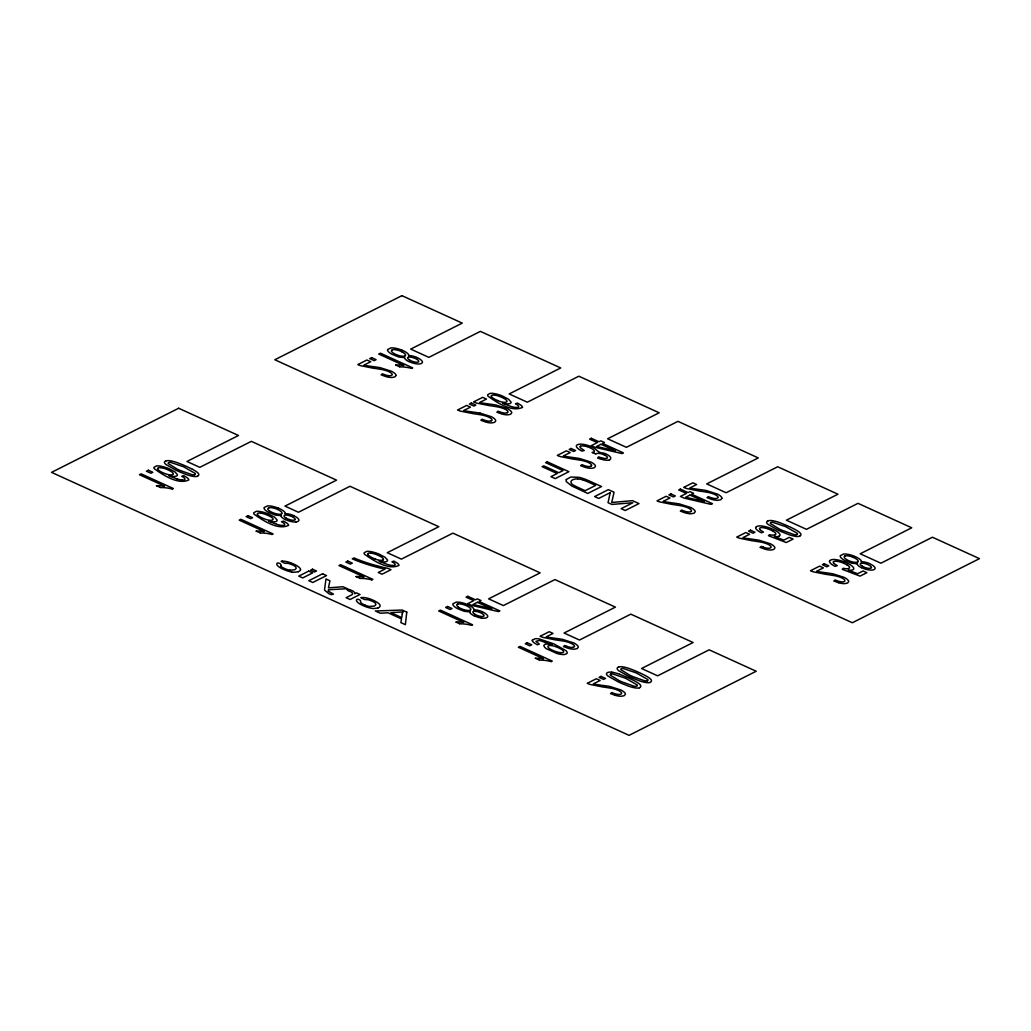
<?xml version="1.0" encoding="UTF-8"?>
<svg xmlns="http://www.w3.org/2000/svg" width="1031" height="1031" viewBox="0 0 1031 1031"><rect width="100%" height="100%" fill="white"/><g stroke="black" fill="none" stroke-linecap="round" stroke-linejoin="round"><path stroke-width="1.5" d="M280.87 565.645C282.094 563.751 276.901 561.663 276.733 563.931A10.632 3.338 19 0 0 281.811 568.596L282.713 569.022A15.465 4.859 19 0 0 284.363 569.769L286.682 570.659A10.722 3.364 19 0 0 291.67 571.986M522.511 407.374C511.969 412.49 496.878 402.58 487.934 396.123A11.032 3.467 19 0 1 487.65 394.796L490.137 393.378A10.619 3.338 19 0 1 492.805 393.378A10.297 3.235 19 0 1 494.764 393.662L496.942 394.151A13.88 4.356 19 0 1 502.368 395.981L508.502 399.19L511.002 401.948A9.846 3.093 19 0 1 510.861 402.928L510.229 403.417A10.697 3.364 19 0 1 507.793 403.881L507.329 403.868A9.563 3.003 19 0 1 505.757 403.752L502.625 403.16A42.529 13.351 19 0 0 504.932 404.178L510.513 406.304A10.426 3.273 19 0 0 515.99 407.529M328.489 589.771L347.292 588.675L343.039 586.742L328.451 587.838L329.933 580.762L325.989 578.971L324.597 589.242A40.415 12.694 19 0 0 324.61 589.964L324.636 590.067A15.194 4.768 19 0 0 324.675 590.248L328.992 593.766L331.454 594.681L333.477 594.088L328.412 591.279M328.438 590.054L328.361 590.544A18.816 5.902 19 0 0 328.348 591.137M755.787 527.434L756.406 526.712A16.767 5.271 19 0 1 757.128 526.326L758.945 525.913A11.045 3.467 19 0 1 762.476 526.081L764.332 526.416A13.364 4.201 19 0 1 771.858 528.826A16.38 5.142 19 0 1 773.508 529.56L775.969 530.836A11.096 3.48 19 0 1 779.191 533.336A12.256 3.853 19 0 1 779.552 533.8A10.877 3.415 19 0 1 779.629 535.811L779.062 536.184M829.568 561.032L830.187 560.31A16.767 5.271 19 0 1 830.896 559.923L832.726 559.511A11.045 3.467 19 0 1 836.244 559.678L838.1 560.013A13.364 4.201 19 0 1 845.626 562.41A16.38 5.142 19 0 1 847.276 563.158L849.737 564.434A11.096 3.48 19 0 1 852.972 566.934A12.256 3.853 19 0 1 853.333 567.398A10.877 3.415 19 0 1 853.41 569.408L852.843 569.782A12.204 3.828 19 0 1 848.217 570.156L857.599 573.726L863.076 570.968L866.839 572.682L860.022 576.123L842.211 569.292L843.306 568.274A8.016 2.513 19 0 0 849.144 568.223L849.415 568.055A7.32 2.294 19 0 0 847.121 564.936M775.428 534.651L775.634 534.458A7.32 2.294 19 0 0 773.34 531.339M172.28 489.081L173.363 488.539L141.144 473.86L139.456 474.711L164.56 486.142A27.966 8.789 19 0 0 156.532 485.743M411.549 368.415L412.632 367.861L380.413 353.195L378.725 354.045L403.83 365.477A27.966 8.789 19 0 0 395.801 365.064M272.016 534.509L273.099 533.955L240.88 519.289L239.205 520.139L264.31 531.571A27.966 8.789 19 0 0 256.268 531.158M371.753 579.925L372.848 579.37L340.63 564.704L338.941 565.555L364.046 576.986A27.966 8.789 19 0 0 356.017 576.587M354.973 593.624L356.481 592.864L360.025 594.475L350.076 599.488L346.132 597.696L351.352 595.067A17.707 5.555 19 0 0 352.679 593.792C352.512 590.866 346.416 591.678 347.073 588.881A9.021 2.835 19 0 1 351.7 590.441A5.091 1.598 19 0 1 353.865 591.768A4.253 1.327 19 0 1 354.058 591.949L354.677 592.825A21.045 6.611 19 0 1 354.973 593.611M471.502 625.34L472.585 624.799L440.366 610.12L438.678 610.971L463.782 622.402A27.966 8.789 19 0 0 455.754 622.002L459.478 623.678M551.173 661.631L552.255 661.077L520.036 646.411L518.361 647.262L543.466 658.693A27.966 8.789 19 0 0 535.424 658.281M298.268 571.741L294.196 572.269A10.722 3.364 19 0 1 292.185 572.063L291.657 571.973M377.939 608.019L373.866 608.548A10.722 3.364 19 0 1 371.856 608.342L371.328 608.251A10.8 3.389 19 0 1 366.353 606.937L364.033 606.048A15.465 4.859 19 0 1 362.384 605.313L361.507 604.875A10.632 3.338 19 0 1 356.352 600.197C356.687 597.967 361.804 600.081 360.541 601.924A6.083 1.907 19 0 0 361.005 602.774A6.753 2.126 19 0 0 365.013 605.145M166.004 460.87L165.798 460.934A14.305 4.498 19 0 0 165.166 461.244L164.496 462.017A9.575 3.003 19 0 0 165.115 463.692A10.71 3.364 19 0 0 165.952 464.517L176.185 470.316A55.597 17.463 19 0 0 180.025 472.043L185.928 474.389A13.983 4.395 19 0 0 193.841 476.49A9.833 3.093 19 0 0 197.527 476.258M197.552 476.27C201.883 474.028 194.421 470.497 192.501 469.35M768.172 520.797L767.953 520.874A14.305 4.498 19 0 0 767.322 521.183L766.652 521.957A9.575 3.003 19 0 0 767.283 523.632A10.71 3.364 19 0 0 768.121 524.457L778.353 530.256A55.597 17.463 19 0 0 782.194 531.983L788.096 534.329A13.983 4.395 19 0 0 796.009 536.429A9.833 3.093 19 0 0 799.695 536.197M799.721 536.21C804.051 533.968 796.589 530.437 794.669 529.29A45.184 14.189 19 0 0 788.393 526.248A54.347 17.063 19 0 0 785.686 525.037L779.81 522.691A13.996 4.395 19 0 0 771.897 520.591A9.833 3.08 19 0 0 768.198 520.81M618.677 667.005L618.471 667.07A14.305 4.498 19 0 0 617.84 667.379L617.169 668.152A9.575 3.003 19 0 0 617.788 669.828A10.71 3.364 19 0 0 618.626 670.653L628.858 676.452A55.597 17.463 19 0 0 632.699 678.179L638.601 680.524A13.983 4.395 19 0 0 646.527 682.625A9.833 3.093 19 0 0 650.2 682.406C654.608 680.228 647.094 676.607 645.174 675.485A45.184 14.189 19 0 0 638.898 672.457A54.347 17.063 19 0 0 636.204 671.233L630.328 668.9A13.996 4.395 19 0 0 622.402 666.786A9.833 3.08 19 0 0 618.703 667.018M639.555 687.793C643.885 685.525 636.436 682.019 634.503 680.872A45.184 14.189 19 0 0 628.227 677.831A54.347 17.063 19 0 0 625.533 676.62L619.657 674.274M609.398 459.994C614.051 457.48 606.086 453.73 603.65 453.06C597.297 453.228 596.459 448.137 590.441 446.333A10.658 3.351 19 0 0 585.17 444.722L584.641 444.619A12.81 4.021 19 0 0 583.585 444.425A11.882 3.724 19 0 0 578.816 444.297L577.888 444.541A16.238 5.103 19 0 0 577.141 444.889L576.522 445.418A11.057 3.467 19 0 0 580.659 450.379M590.144 466.489L590.699 466.347A10.207 3.209 19 0 0 591.163 466.128M572.965 647.352L573.52 647.197A10.207 3.209 19 0 0 573.983 646.991A6.998 2.204 19 0 0 574.177 645.406A6.508 2.049 19 0 0 568.712 642.39L566.148 641.656A15.542 4.884 19 0 0 564.473 641.282L557.861 640.199A115.64 36.304 19 0 0 555.516 639.903L543.079 637.416A8.029 2.526 19 0 1 540.141 636.269L549.227 631.694L553.003 633.408L546.275 636.81A14.769 4.639 19 0 0 549.536 637.493L558.802 638.795A58.947 18.506 19 0 1 562.604 639.4L573.855 642.957A9.524 2.99 19 0 1 577.321 645.354A10.722 3.364 19 0 1 577.875 645.999A9.936 3.119 19 0 1 578.288 647.172L577.373 648.396A18.893 5.928 19 0 1 576.625 648.757L574.435 649.169A9.885 3.106 19 0 1 568.326 648.319L563.403 646.553L564.717 645.483L566.908 646.385M296.013 521.97L297.431 521.66A15.916 5 19 0 0 298.114 521.338L298.874 520.513A9.73 3.054 19 0 0 298.513 519.083A10.529 3.312 19 0 0 297.985 518.464A9.021 2.835 19 0 0 294.351 516.015A10.323 3.248 19 0 0 293.513 515.616M281.205 515.655L275.329 515.062L268.524 512.317A10.49 3.299 19 0 1 265.122 509.933A11.753 3.686 19 0 1 264.516 509.211A11.045 3.467 19 0 1 264.078 507.587L267.325 505.937A11.045 3.467 19 0 1 271.243 506.131A11.869 3.724 19 0 1 272.261 506.324A10.439 3.273 19 0 1 277.867 507.999L278.383 508.206M470.007 611.873L464.143 611.28L457.339 608.535A10.49 3.299 19 0 1 453.936 606.151A11.753 3.686 19 0 1 453.331 605.442A11.045 3.467 19 0 1 452.893 603.805L456.14 602.156A11.045 3.467 19 0 1 460.058 602.349A11.869 3.724 19 0 1 461.063 602.542A10.439 3.273 19 0 1 466.682 604.218L467.185 604.437A10.207 3.209 19 0 1 474.144 610.03M857.405 563.764L851.529 563.171L844.737 560.426A10.49 3.299 19 0 1 841.322 558.042A11.753 3.686 19 0 1 840.716 557.333A11.045 3.467 19 0 1 840.278 555.696L843.526 554.059A11.045 3.467 19 0 1 847.443 554.253A11.869 3.724 19 0 1 848.461 554.433A10.439 3.273 19 0 1 854.068 556.109L854.583 556.328A10.207 3.209 19 0 1 861.529 561.921M282.288 561.199L281.128 561.354L284.711 563.222L288.628 563.442L293.062 565.13A6.946 2.178 19 0 1 295.833 567.114L296.206 568.365L295.15 569.46A25.685 8.068 19 0 1 294.402 569.821L289.866 570.195M577.553 478.938C575.079 478.5 568.983 480.111 571.406 483.513A8.364 2.629 19 0 0 573.391 485.073A19.86 6.238 19 0 0 578.327 487.56L585.144 490.704L595.634 485.408L588.894 482.34A38.418 12.063 19 0 0 586.703 481.374L583.649 480.162A6.508 2.049 19 0 0 583.121 479.982M599.191 453.408L599.746 453.472A4.768 1.495 19 0 1 602.13 454.04L603.431 454.529A7.732 2.423 19 0 1 604.102 454.826M601.137 685.19L596.653 684.545A14.769 4.639 19 0 1 593.379 683.862L600.119 680.46L596.33 678.733L587.258 683.321A8.029 2.526 19 0 0 590.183 684.468L602.632 686.942A115.64 36.304 19 0 1 604.965 687.252L611.576 688.321A15.542 4.884 19 0 1 613.252 688.708L615.816 689.443A6.508 2.049 19 0 1 621.306 692.458A6.998 2.204 19 0 1 621.049 694.018A10.207 3.209 19 0 1 620.623 694.25L620.069 694.391A6.56 2.062 19 0 1 614.012 693.438L611.821 692.536L610.507 693.605L615.43 695.358M602.22 685.331L605.906 685.847A58.947 18.506 19 0 1 609.708 686.44L620.958 690.01A9.524 2.99 19 0 1 624.438 692.394A10.722 3.364 19 0 1 624.979 693.051A9.936 3.119 19 0 1 625.405 694.224L624.477 695.448A18.893 5.928 19 0 1 623.729 695.796L621.551 696.221A9.885 3.106 19 0 1 615.443 695.371M494.7 395.131L495.009 395.182A8.119 2.552 19 0 1 496.027 395.363A7.629 2.397 19 0 1 498.63 396.097L501.066 397.025A14.241 4.472 19 0 1 502.329 397.592L504.417 398.675A7.307 2.294 19 0 1 506.414 400.17A6.792 2.126 19 0 1 506.685 401.858A7.346 2.307 19 0 1 498.566 401.02L497.509 400.569M161.016 467.7L161.326 467.752A8.119 2.552 19 0 1 162.344 467.932A7.629 2.397 19 0 1 164.947 468.654L167.383 469.595A14.241 4.472 19 0 1 168.646 470.162L170.734 471.244A7.307 2.294 19 0 1 172.731 472.739A6.792 2.126 19 0 1 173.002 474.428A7.346 2.307 19 0 1 168.556 474.647A7.423 2.333 19 0 1 164.96 473.59L163.826 473.126A9.202 2.887 19 0 1 157.537 468.976M260.753 513.116L261.075 513.167A8.119 2.552 19 0 1 262.093 513.348A7.629 2.397 19 0 1 264.696 514.082L267.132 515.01A14.241 4.472 19 0 1 268.382 515.577L270.483 516.66A7.307 2.294 19 0 1 272.48 518.155A6.792 2.126 19 0 1 272.751 519.843A7.346 2.307 19 0 1 268.292 520.062A7.423 2.333 19 0 1 264.696 519.005L263.562 518.554A9.202 2.887 19 0 1 257.286 514.405M371.173 553.157L371.482 553.209A8.119 2.552 19 0 1 372.5 553.389A7.629 2.397 19 0 1 375.104 554.111L377.539 555.052A14.241 4.472 19 0 1 378.802 555.619L380.89 556.701A7.307 2.294 19 0 1 382.888 558.196A6.792 2.126 19 0 1 383.158 559.885M480.046 413.122L491.297 416.692A9.524 2.99 19 0 1 494.764 419.076A10.722 3.364 19 0 1 495.318 419.72A9.936 3.119 19 0 1 495.731 420.893L494.816 422.13A18.893 5.928 19 0 1 494.068 422.478L491.877 422.89A9.885 3.106 19 0 1 485.769 422.04L480.846 420.274L482.16 419.217L484.351 420.107A6.56 2.062 19 0 0 490.434 421.086L490.962 420.932A10.207 3.209 19 0 0 491.426 420.712M838.706 582.747L833.783 580.994L835.097 579.938L837.288 580.827A6.56 2.062 19 0 0 843.371 581.806L843.899 581.639A10.207 3.209 19 0 0 844.35 581.432A6.998 2.204 19 0 0 844.544 579.847A6.508 2.049 19 0 0 839.092 576.832L836.528 576.097A15.542 4.884 19 0 0 834.839 575.723L828.228 574.654A115.64 36.304 19 0 0 825.895 574.344L813.459 571.857A8.029 2.526 19 0 1 810.521 570.71L819.593 566.135L823.382 567.862L816.655 571.251A14.769 4.639 19 0 0 819.916 571.934L829.182 573.236A58.947 18.506 19 0 1 832.971 573.842L844.221 577.399A9.524 2.99 19 0 1 847.701 579.796A10.722 3.364 19 0 1 848.242 580.44A9.936 3.119 19 0 1 848.668 581.613L847.753 582.85A18.893 5.928 19 0 1 847.005 583.198L844.814 583.61A9.885 3.106 19 0 1 838.706 582.76M176.842 478.861L171.249 476.747A42.529 13.351 19 0 1 168.942 475.729L172.087 476.322A9.563 3.003 19 0 0 173.646 476.438L174.11 476.438A10.697 3.364 19 0 0 176.546 475.987L177.177 475.497A9.846 3.093 19 0 0 177.319 474.505L174.819 471.76L168.684 468.551A13.88 4.356 19 0 0 163.259 466.721L161.081 466.218A10.297 3.235 19 0 0 159.135 465.948A10.619 3.338 19 0 0 156.454 465.948L153.98 467.352A11.032 3.467 19 0 0 154.25 468.68C163.194 475.136 178.286 485.06 188.828 479.943A9.215 2.9 19 0 0 187.23 477.753L183.776 475.626L181.791 476.322A11.753 3.686 19 0 1 183.853 477.598L184.343 477.997A4.201 1.315 19 0 1 184.523 478.178A6.289 1.972 19 0 1 182.255 480.046M276.579 524.289L270.985 522.163A42.529 13.351 19 0 1 268.679 521.145L271.823 521.738A9.563 3.003 19 0 0 273.395 521.866L273.859 521.866A10.697 3.364 19 0 0 276.295 521.415L276.914 520.913A9.846 3.093 19 0 0 277.068 519.933L274.568 517.175L268.421 513.966A13.88 4.356 19 0 0 262.995 512.136L260.817 511.647A10.297 3.235 19 0 0 258.871 511.363A10.619 3.338 19 0 0 256.191 511.363L253.716 512.781A11.032 3.467 19 0 0 254 514.108C262.944 520.565 278.022 530.475 288.577 525.359A9.215 2.9 19 0 0 286.979 523.181L283.512 521.042L281.527 521.75A11.753 3.686 19 0 1 283.602 523.013L284.079 523.426A4.201 1.315 19 0 1 284.26 523.606A6.289 1.972 19 0 1 281.991 525.462M601.112 457.751L598.611 456.862L597.619 458.035L600.686 459.091A10.555 3.312 19 0 0 609.45 460.019M763.507 547.229L761.316 546.34L760.002 547.397L764.925 549.149A9.885 3.106 19 0 0 771.033 550.013L773.224 549.6A18.893 5.928 19 0 0 773.972 549.252L774.887 548.015A9.936 3.119 19 0 0 774.474 546.842A10.722 3.364 19 0 0 773.92 546.198A9.524 2.99 19 0 0 770.453 543.801L759.203 540.244A58.947 18.506 19 0 0 755.401 539.651L746.135 538.337A14.769 4.639 19 0 1 742.874 537.654L749.601 534.264L745.825 532.537L736.74 537.112A8.029 2.526 19 0 0 739.678 538.259L752.115 540.747A115.64 36.304 19 0 1 754.46 541.056L761.071 542.126A15.542 4.884 19 0 1 762.747 542.499L765.311 543.234A6.508 2.049 19 0 1 770.801 546.25A6.998 2.204 19 0 1 770.544 547.822A10.207 3.209 19 0 1 770.118 548.054L769.564 548.196A6.56 2.062 19 0 1 763.494 547.242M774.461 536.584L783.818 540.128L789.308 537.37L793.071 539.084L786.241 542.525L768.43 535.695L769.526 534.677A8.016 2.513 19 0 0 775.364 534.625M375.104 559.047L373.982 558.596M595.712 453.949L592.065 452.467A13.081 4.111 19 0 0 594.036 451.952A7.037 2.217 19 0 0 590.853 448.163A7.745 2.436 19 0 0 580.337 446.243M365 605.158L365.361 605.3A6.65 2.088 19 0 0 369.536 606.473L374.073 606.099A25.685 8.068 19 0 0 374.82 605.738L375.877 604.643L375.49 603.393A6.946 2.178 19 0 0 372.745 601.408L368.299 599.733L364.381 599.501L360.798 597.632L361.958 597.477A9.691 3.041 19 0 1 370.477 599.114L372.294 599.849A15.826 4.962 19 0 1 373.596 600.442A13.055 4.098 19 0 1 378.184 603.096A10.181 3.196 19 0 1 380.143 605.738A19.615 6.16 19 0 1 377.836 607.968M401.91 350.192L401.394 349.973A10.439 3.273 19 0 0 395.775 348.298A11.869 3.724 19 0 0 394.77 348.117A11.045 3.467 19 0 0 390.852 347.911L387.604 349.561A11.045 3.467 19 0 0 388.03 351.184A11.753 3.686 19 0 0 388.661 351.906A10.49 3.299 19 0 0 392.051 354.29L398.855 357.035L404.732 357.628A8.274 2.603 19 0 0 408.779 361.572M395.711 365.013L399.513 366.752M156.441 485.691L160.243 487.418M256.178 531.107L259.992 532.834M355.927 576.522L359.729 578.262M535.334 658.229L539.149 659.956M690.77 507.523L679.532 503.966A58.947 18.506 19 0 0 675.73 503.36L666.464 502.058A14.769 4.639 19 0 1 663.204 501.375L669.931 497.973L666.142 496.259L657.069 500.834A8.029 2.526 19 0 0 660.008 501.981L672.444 504.468A115.64 36.304 19 0 1 674.777 504.765L681.388 505.847A15.542 4.884 19 0 1 683.076 506.221L685.641 506.956A6.508 2.049 19 0 1 691.131 509.971A6.998 2.204 19 0 1 690.873 511.544M580.672 450.379L582.025 451.088L584.229 450.483L580.401 447.776A6.714 2.114 19 0 1 580.505 446.32M847.108 564.936L844.995 563.828A13.687 4.304 19 0 0 843.706 563.248L842.005 562.578A8.351 2.616 19 0 0 838.035 561.457A8.622 2.706 19 0 0 837.327 561.354A7.23 2.268 19 0 0 833.989 561.457A6.998 2.191 19 0 0 833.563 563.081M773.327 531.339L771.214 530.23A13.687 4.304 19 0 0 769.925 529.65L768.224 528.98A8.351 2.616 19 0 0 764.267 527.872A8.622 2.706 19 0 0 763.546 527.756A7.23 2.268 19 0 0 760.208 527.859A6.998 2.191 19 0 0 759.795 529.483M755.762 527.434A10.722 3.364 19 0 0 759.563 531.816L761.368 532.769L763.481 532.035L761.162 530.656A6.843 2.152 19 0 1 759.847 529.496M779.127 536.223A12.204 3.828 19 0 1 774.436 536.558M690.783 507.523A9.524 2.99 19 0 1 694.25 509.92A10.722 3.364 19 0 1 694.791 510.564A9.936 3.119 19 0 1 695.216 511.737L694.301 512.974A18.893 5.928 19 0 1 693.554 513.322L691.363 513.734A9.885 3.106 19 0 1 685.254 512.884L680.331 511.118L681.646 510.049L683.837 510.951A6.56 2.062 19 0 0 689.919 511.93L690.448 511.763A10.207 3.209 19 0 0 690.899 511.556M829.543 561.032A10.722 3.364 19 0 0 833.344 565.413L835.136 566.367L837.262 565.632L834.942 564.253A6.843 2.152 19 0 1 833.628 563.094M861.452 567.707A8.274 2.603 19 0 1 857.315 563.738M861.22 561.805A8.158 2.565 19 0 1 869.816 563.661A10.323 3.248 19 0 1 870.551 564.137A9.021 2.835 19 0 1 874.198 566.586A10.529 3.312 19 0 1 874.713 567.205A9.73 3.054 19 0 1 875.074 568.622L874.314 569.447A15.916 5 19 0 1 873.631 569.769L872.213 570.079A9.575 3.003 19 0 1 868.849 569.924A10.142 3.183 19 0 1 867.986 569.769A8.892 2.797 19 0 1 862.754 568.171A10.581 3.325 19 0 1 861.594 567.656M845.214 555.928A7.423 2.333 19 0 0 845.343 558.634A8.235 2.59 19 0 0 848.371 560.503A8.892 2.797 19 0 0 849.067 560.8A7.281 2.294 19 0 0 857.483 562.14M844.917 555.941A7.281 2.281 19 0 1 853.178 557.294M853.14 557.32A9.305 2.925 19 0 1 854.519 557.951A7.423 2.333 19 0 1 857.895 561.908A9.472 2.977 19 0 1 857.418 562.114M590.183 466.515A6.56 2.062 19 0 1 584.087 465.535L581.896 464.633L580.582 465.703L585.518 467.455A9.885 3.106 19 0 0 591.614 468.319L593.804 467.894A18.893 5.928 19 0 0 594.552 467.546L595.48 466.321A9.936 3.119 19 0 0 595.055 465.149A10.722 3.364 19 0 0 594.5 464.491A9.524 2.99 19 0 0 591.034 462.107L579.783 458.55A58.947 18.506 19 0 0 575.994 457.944L566.728 456.643A14.769 4.639 19 0 1 563.454 455.96L570.195 452.557L566.406 450.831L557.333 455.418A8.029 2.526 19 0 0 560.258 456.565L572.708 459.04A115.64 36.304 19 0 1 575.04 459.349L581.652 460.419A15.542 4.884 19 0 1 583.327 460.805L585.892 461.54A6.508 2.049 19 0 1 591.382 464.556A6.998 2.204 19 0 1 591.124 466.115M604.256 454.774A6.199 1.946 19 0 1 607.246 458.06A6.199 1.946 19 0 1 601.137 457.674M595.944 453.795A9.447 2.964 19 0 1 599.179 453.395M577.605 478.977A9.872 3.106 19 0 1 583.108 479.943M480.046 413.122A58.947 18.506 19 0 0 476.245 412.529L466.979 411.214A14.769 4.639 19 0 1 463.718 410.544L470.445 407.142L466.669 405.415L457.584 409.99A8.029 2.526 19 0 0 460.522 411.137L472.958 413.624A115.64 36.304 19 0 1 475.291 413.934L481.915 415.003A15.542 4.884 19 0 1 483.591 415.377L486.155 416.112A6.508 2.049 19 0 1 491.645 419.127A6.998 2.204 19 0 1 491.387 420.7M507.42 412.645A10.207 3.209 19 0 1 506.956 412.851L506.401 413.006A6.56 2.062 19 0 1 500.344 412.052L498.166 411.15L496.839 412.207L501.775 413.959A9.885 3.106 19 0 0 507.871 414.823L510.074 414.41A18.893 5.928 19 0 0 510.822 414.062L511.737 412.825A9.936 3.119 19 0 0 511.312 411.653A10.722 3.364 19 0 0 510.757 411.008A9.524 2.99 19 0 0 507.291 408.611L496.04 405.054A58.947 18.506 19 0 0 492.251 404.448L482.985 403.147A14.769 4.639 19 0 1 479.711 402.464L486.452 399.074L482.663 397.347L473.59 401.922A8.029 2.526 19 0 0 476.515 403.069L488.965 405.557A115.64 36.304 19 0 1 491.297 405.866L497.909 406.936A15.542 4.884 19 0 1 499.597 407.309L502.149 408.044A6.508 2.049 19 0 1 507.639 411.06A6.998 2.204 19 0 1 507.381 412.632M522.511 407.361A9.215 2.9 19 0 0 520.913 405.196L517.446 403.057L515.474 403.765A11.753 3.686 19 0 1 517.536 405.028L518.013 405.441A4.201 1.315 19 0 1 518.206 405.621A6.289 1.972 19 0 1 515.925 407.477M497.561 400.492A9.202 2.887 19 0 1 491.22 396.42M491.439 396.458A6.753 2.114 19 0 1 494.622 395.066M399.809 366.933A22.656 7.114 19 0 1 411.498 368.312M401.961 350.14A10.207 3.209 19 0 1 408.856 355.785M408.547 355.669A8.158 2.565 19 0 1 417.143 357.525M417.04 357.602A10.323 3.248 19 0 1 417.877 358.002A9.021 2.835 19 0 1 421.524 360.438A10.529 3.312 19 0 1 422.04 361.056A9.73 3.054 19 0 1 422.401 362.487L421.64 363.312A15.916 5 19 0 1 420.957 363.634L419.54 363.943A9.575 3.003 19 0 1 416.176 363.788A10.142 3.183 19 0 1 415.313 363.634A8.892 2.797 19 0 1 410.08 362.036A10.581 3.325 19 0 1 408.92 361.52M396.394 354.664A8.892 2.797 19 0 1 395.698 354.368A8.235 2.59 19 0 1 392.643 352.602A7.449 2.333 19 0 1 392.386 349.883M392.244 349.805A7.281 2.281 19 0 1 400.505 351.146A9.305 2.925 19 0 1 401.845 351.803M401.871 351.803A7.423 2.333 19 0 1 405.222 355.772A9.472 2.977 19 0 1 404.732 355.979M404.796 356.004A7.281 2.294 19 0 1 396.368 354.677M281.334 566.496A6.083 1.907 19 0 1 280.87 565.645M281.257 566.483A6.753 2.126 19 0 0 285.342 568.867L285.69 569.022A6.65 2.088 19 0 0 289.866 570.195M282.236 561.16A9.691 3.041 19 0 1 290.806 562.823L292.624 563.57A15.826 4.962 19 0 1 293.925 564.163A13.055 4.098 19 0 1 298.513 566.818A10.181 3.196 19 0 1 300.472 569.46M300.588 569.499A19.615 6.16 19 0 1 298.165 571.69M611.77 672.212A9.833 3.08 19 0 0 608.045 672.392L607.8 672.457A14.305 4.498 19 0 0 607.169 672.753L606.499 673.539A9.575 3.003 19 0 0 607.117 675.215A10.71 3.364 19 0 0 607.968 676.04L618.188 681.839A55.597 17.463 19 0 0 622.028 683.566L627.931 685.911A13.983 4.395 19 0 0 635.856 688.012A9.833 3.093 19 0 0 639.529 687.78M611.731 672.173A13.996 4.395 19 0 1 619.631 674.313M610.932 673.99A5.671 1.778 19 0 1 612.633 673.9L625.546 678.269L637.197 684.945A5.825 1.83 19 0 1 637.029 686.002A6.83 2.139 19 0 1 636.565 686.195L636.385 686.246A5.58 1.753 19 0 1 634.117 686.234L622.002 681.903A69.245 21.741 19 0 1 619.141 680.602L610.275 675.086A5.671 1.778 19 0 1 610.507 674.184A6.16 1.933 19 0 1 610.971 673.978M539.445 660.149A22.656 7.114 19 0 1 551.134 661.528M573.004 647.365A6.56 2.062 19 0 1 566.895 646.398M459.762 623.871A22.656 7.114 19 0 1 471.451 625.25M474.054 615.816A8.274 2.603 19 0 1 469.917 611.847M473.835 609.914A8.158 2.565 19 0 1 482.431 611.77M482.315 611.847A10.323 3.248 19 0 1 483.165 612.246A9.021 2.835 19 0 1 486.8 614.682A10.529 3.312 19 0 1 487.328 615.301A9.73 3.054 19 0 1 487.676 616.731L486.928 617.556A15.916 5 19 0 1 486.245 617.878L484.828 618.188A9.575 3.003 19 0 1 481.464 618.033M481.464 618.033A10.142 3.183 19 0 1 480.601 617.878A8.892 2.797 19 0 1 475.368 616.28A10.581 3.325 19 0 1 474.208 615.765M457.932 606.847A8.235 2.59 19 0 0 460.986 608.612A8.892 2.797 19 0 0 461.682 608.909A7.281 2.294 19 0 0 470.084 610.249A9.472 2.977 19 0 0 470.445 609.991M470.497 610.017A7.423 2.333 19 0 0 467.159 606.048A9.305 2.925 19 0 0 465.754 605.429A7.281 2.281 19 0 0 457.532 604.05M457.944 606.744A7.423 2.333 19 0 1 457.828 604.037M360.025 578.443A22.656 7.114 19 0 1 371.714 579.822M376.611 565.658A52.916 16.612 19 0 0 387.914 568.377L390.955 569.718L382.063 574.203L378.274 572.476L385.001 569.086A52.207 16.393 19 0 1 373.415 566.251A55.094 17.295 19 0 1 362.087 562.655A46.949 14.743 19 0 1 352.28 558.841L354.045 557.939A47.619 14.95 19 0 0 363.505 561.637A60.558 19.009 19 0 0 376.611 565.684M392.463 565.555A10.426 3.273 19 0 1 386.999 564.305L381.406 562.204A42.529 13.351 19 0 1 379.099 561.186L382.23 561.779A9.563 3.003 19 0 0 383.803 561.895L384.267 561.895A10.697 3.364 19 0 0 386.702 561.444L387.334 560.954A9.846 3.093 19 0 0 387.476 559.962L384.975 557.217L378.841 554.008A13.88 4.356 19 0 0 373.415 552.178L371.237 551.688A10.297 3.235 19 0 0 369.278 551.405A10.619 3.338 19 0 0 366.611 551.405L364.123 552.809A11.032 3.467 19 0 0 364.407 554.15C373.351 560.606 388.442 570.517 398.984 565.4A9.215 2.9 19 0 0 397.386 563.21L393.919 561.083L391.935 561.779A11.753 3.686 19 0 1 394.01 563.055L394.486 563.467A4.201 1.315 19 0 1 394.68 563.635A6.289 1.972 19 0 1 392.399 565.504M374.034 558.518A9.202 2.887 19 0 1 367.693 554.433M367.912 554.485A6.753 2.114 19 0 1 371.096 553.093M383.158 559.885A7.346 2.307 19 0 1 375.039 559.047M260.276 533.027A22.656 7.114 19 0 1 271.978 534.406M282.043 525.514A10.426 3.273 19 0 1 276.579 524.264M257.492 514.443A6.753 2.114 19 0 1 260.675 513.051M285.252 519.598A8.274 2.603 19 0 1 281.115 515.616M278.434 508.154A10.207 3.209 19 0 1 285.329 513.799M285.02 513.696A8.158 2.565 19 0 1 293.616 515.552M296.013 521.957A9.575 3.003 19 0 1 292.649 521.815A10.142 3.183 19 0 1 291.786 521.66A8.892 2.797 19 0 1 286.554 520.062A10.581 3.325 19 0 1 285.394 519.547M269.117 510.616A8.235 2.59 19 0 0 272.171 512.394A8.892 2.797 19 0 0 272.867 512.691A7.281 2.294 19 0 0 281.27 514.031A9.472 2.977 19 0 0 281.631 513.773M268.988 510.616A7.449 2.333 19 0 1 268.859 507.909M268.717 507.832A7.281 2.281 19 0 1 276.978 509.172A9.305 2.925 19 0 1 278.318 509.83A7.423 2.333 19 0 1 281.695 513.786M160.54 487.611A22.656 7.114 19 0 1 172.229 488.99M182.307 480.098A10.426 3.273 19 0 1 176.842 478.848M157.756 469.028A6.753 2.114 19 0 1 160.939 467.636M166.03 460.883A9.833 3.08 19 0 1 169.754 460.689A13.996 4.395 19 0 1 177.628 462.79L183.518 465.097A54.347 17.063 19 0 1 186.237 466.308A45.184 14.189 19 0 1 192.526 469.35M532.318 640.199L532.292 640.483A9.086 2.848 19 0 0 532.718 641.501A8.957 2.809 19 0 0 533.865 642.648L537.357 644.787L539.329 644.13L535.991 641.308L539.458 640.431L552.139 644.71A10.026 3.145 19 0 0 549.291 644.156L548.75 644.091A11.328 3.557 19 0 0 547.203 644.001A10.001 3.145 19 0 0 544.909 644.323L543.788 645.561L544.639 647.21A10.761 3.377 19 0 0 546.34 648.679L556.908 653.474A11.07 3.48 19 0 0 560.168 654.234L562.127 654.492A10.542 3.312 19 0 0 564.511 654.505L566.779 653.654A11.599 3.634 19 0 0 567.166 652.649A12.127 3.815 19 0 0 566.986 652.03A11.38 3.57 19 0 0 565.929 650.613L553.918 643.911L539.393 638.962A11.238 3.531 19 0 0 535.153 638.717L532.318 640.199M406.781 612.13L405.363 624.67L400.853 622.608L401.497 618.909L388.068 612.801L380.168 613.2L375.336 610.996L402.206 610.043L406.781 612.13M395.994 375.477L395.079 376.702A18.893 5.928 19 0 1 394.332 377.062L392.141 377.475A9.885 3.106 19 0 1 386.032 376.624L381.096 374.859L382.424 373.789L384.615 374.691A6.56 2.062 19 0 0 390.697 375.671L391.213 375.503A10.207 3.209 19 0 0 391.677 375.297A6.998 2.204 19 0 0 391.87 373.712A6.508 2.049 19 0 0 386.406 370.696L383.854 369.961A15.542 4.884 19 0 0 382.166 369.588L375.555 368.505A115.64 36.304 19 0 0 373.222 368.209L360.773 365.721A8.029 2.526 19 0 1 357.847 364.574L366.92 359.999L370.709 361.713L363.969 365.116A14.769 4.639 19 0 0 367.229 365.799L376.495 367.1A58.947 18.506 19 0 1 380.297 367.706L391.548 371.263A9.524 2.99 19 0 1 395.028 373.66A10.722 3.364 19 0 1 395.569 374.305A9.936 3.119 19 0 1 395.994 375.477M721.893 498.282L720.965 499.52A18.893 5.928 19 0 1 720.218 499.867L718.04 500.28A9.885 3.106 19 0 1 711.931 499.429L706.995 497.664L708.31 496.607L710.501 497.496A6.56 2.062 19 0 0 716.597 498.476L717.112 498.321A10.207 3.209 19 0 0 717.576 498.102A6.998 2.204 19 0 0 717.769 496.517A6.508 2.049 19 0 0 712.305 493.501L709.74 492.766A15.542 4.884 19 0 0 708.065 492.393L701.454 491.323A115.64 36.304 19 0 0 699.121 491.014L686.672 488.526A8.029 2.526 19 0 1 683.746 487.379L692.819 482.804L696.608 484.531L689.868 487.921A14.769 4.639 19 0 0 693.128 488.604L702.395 489.905A58.947 18.506 19 0 1 706.196 490.511L717.447 494.081A9.524 2.99 19 0 1 720.927 496.465A10.722 3.364 19 0 1 721.468 497.11A9.936 3.119 19 0 1 721.88 498.282M402.245 613.973L401.742 617.608L390.865 612.659L402.399 611.937A54.772 17.192 19 0 0 403.147 611.86A46.846 14.705 19 0 0 402.258 613.973M610.21 492.638L608.032 502.69L611.873 504.43L632.841 502.754L621.152 508.657L625.237 510.513L638.975 503.592L632.583 500.679L611.705 502.458L614.064 492.251L608.354 489.648L594.616 496.568L598.715 498.437L610.21 492.638M566.315 479.531L566.264 479.66A18.184 5.709 19 0 0 566.406 481.657L571.793 486.001L587.773 493.449L601.498 486.529L590.454 481.49A38.714 12.153 19 0 0 585.415 479.312L584.822 479.093A12.772 4.008 19 0 0 578.842 477.327L570.813 477.018L566.315 479.531M178.672 408.25L51.55 472.366L629.065 735.348L756.187 671.245L709.16 649.826L657.623 675.821L641.566 668.5L693.103 642.519L630.817 614.154L579.486 640.032L564.073 633.021L615.404 607.13L554.923 579.59L503.386 605.584L488.617 598.856L540.154 572.862L452.918 533.143L401.381 559.137L387.256 552.693L438.794 526.712L349.999 486.271L298.462 512.265L284.981 506.118L336.506 480.137L251.332 441.345L199.795 467.339L186.959 461.488L238.483 435.494L178.672 408.25M401.935 295.652L274.813 359.755L852.328 622.75L979.45 558.634L932.424 537.228L880.899 563.21L860.189 553.789L911.713 527.795L858.011 503.334L806.474 529.328L786.408 520.191L837.945 494.197L777.696 466.759L726.159 492.754L706.738 483.9L758.262 457.919L677.947 421.344L626.41 447.325L607.633 438.781L659.17 412.787L578.855 376.212L527.318 402.206L509.172 393.945L560.709 367.951L480.394 331.376L428.857 357.37L410.712 349.109L462.249 323.115L401.935 295.652M148.335 470.239L146.402 471.206L150.9 473.255L152.82 472.288L148.335 470.239M371.598 357.641L369.678 358.608L374.163 360.644L376.083 359.677L371.598 357.641M248.071 515.668L246.151 516.634L250.636 518.67L252.556 517.704L248.071 515.668M471.335 403.057L469.414 404.023L473.899 406.072L475.819 405.106L471.335 403.057M308.72 571.11L298.771 576.123L302.714 577.927L312.664 572.901L308.72 571.11M312.509 569.202L310.563 570.182L314.507 571.973L316.44 570.994L312.509 569.202M322.574 573.79L308.836 580.711L312.78 582.502L326.518 575.582L322.574 573.79M347.808 561.083L345.888 562.05L350.372 564.099L352.293 563.119L347.808 561.083M571.084 448.472L569.164 449.452L573.648 451.488L575.569 450.521L571.084 448.472M591.304 438.278L589.616 439.129L597.297 442.621L591.343 445.637L594.951 447.274L622.015 453.588L623.394 452.893L602.594 443.42L604.45 442.479L600.841 440.843L598.985 441.771L591.304 438.278M547.268 461.824L545.644 462.648L563.042 470.574L558.789 472.714L543.737 465.857L542.113 466.682L557.165 473.538L550.928 476.683L555.181 478.616L568.906 471.683L547.268 461.824M600.918 444.271L596.614 446.436L615.378 450.856L600.918 444.271M447.557 606.499L445.637 607.465L450.122 609.514L452.042 608.548L447.557 606.499M467.778 596.305L466.089 597.155L473.77 600.648L467.816 603.65L471.425 605.3L498.489 611.602L499.867 610.919L479.067 601.447L480.923 600.506L477.314 598.869L475.459 599.797L467.778 596.305M670.82 493.901L668.9 494.867L673.385 496.903L675.305 495.937L670.82 493.901M680.383 489.081L678.694 489.931L686.375 493.424L680.421 496.427L684.03 498.076L711.081 504.391L712.46 503.695L691.672 494.223L693.528 493.282L689.919 491.645L688.064 492.573L680.383 489.081M477.392 602.297L473.087 604.462L491.851 608.883L477.392 602.297M689.984 495.073L685.679 497.238L704.457 501.659L689.984 495.073M527.228 642.777L525.307 643.756L529.792 645.793L531.712 644.826L527.228 642.777M750.491 530.179L748.57 531.145L753.068 533.195L754.988 532.228L750.491 530.179M601.009 676.375L599.088 677.354L603.573 679.39L605.493 678.424L601.009 676.375M824.272 563.777L822.351 564.743L826.836 566.792L828.756 565.813L824.272 563.777M194.563 474.685L194.382 474.724A5.58 1.753 19 0 1 192.114 474.711L179.987 470.394A69.245 21.741 19 0 1 177.139 469.079L168.272 463.563A5.671 1.778 19 0 1 168.491 462.661A6.16 1.933 19 0 1 168.955 462.455A5.671 1.778 19 0 1 170.631 462.378L183.544 466.747L195.181 473.422A5.825 1.83 19 0 1 195.027 474.479A6.83 2.139 19 0 1 194.563 474.685M796.731 534.625L796.551 534.664A5.58 1.753 19 0 1 794.27 534.651L782.155 530.321A69.245 21.741 19 0 1 779.307 529.019L770.441 523.503A5.671 1.778 19 0 1 770.66 522.601A6.16 1.933 19 0 1 771.124 522.395A5.671 1.778 19 0 1 772.786 522.317L785.712 526.686L797.35 533.362A5.825 1.83 19 0 1 797.182 534.419A6.83 2.139 19 0 1 796.731 534.625M647.236 680.821L647.056 680.872A5.58 1.753 19 0 1 644.787 680.847L632.673 676.529A69.245 21.741 19 0 1 629.812 675.215L620.946 669.699A5.671 1.778 19 0 1 621.178 668.797A6.16 1.933 19 0 1 621.629 668.603A5.671 1.778 19 0 1 623.304 668.513L636.217 672.882L647.855 679.558A5.825 1.83 19 0 1 647.7 680.615A6.83 2.139 19 0 1 647.236 680.821M560.439 652.662L559.781 652.571A9.06 2.848 19 0 1 558.699 652.378A8.493 2.668 19 0 1 554.768 651.218L553.518 650.716A12.565 3.944 19 0 1 552.307 650.174L551.598 649.826A7.642 2.397 19 0 1 548.453 647.674A7.178 2.255 19 0 1 548.363 645.883A8.467 2.655 19 0 1 548.84 645.69A6.779 2.126 19 0 1 552.693 645.78A7.037 2.217 19 0 1 554.846 646.36L557.591 647.391A14.073 4.42 19 0 1 558.841 647.945L560.98 649.066A7.655 2.397 19 0 1 563.055 650.6A8.042 2.526 19 0 1 563.313 650.909A6.637 2.088 19 0 1 560.452 652.662M862.354 566.264A5.954 1.869 19 0 0 871.44 567.772A5.954 1.869 19 0 0 863.72 563.313A5.954 1.869 19 0 0 862.354 566.264M409.681 360.128A5.954 1.869 19 0 0 418.766 361.636A5.954 1.869 19 0 0 411.047 357.177A5.954 1.869 19 0 0 409.681 360.128M474.969 614.373A5.954 1.869 19 0 0 484.055 615.881A5.954 1.869 19 0 0 476.322 611.422A5.954 1.869 19 0 0 474.969 614.373M286.154 518.155A5.954 1.869 19 0 0 295.24 519.663A5.954 1.869 19 0 0 287.52 515.204A5.954 1.869 19 0 0 286.154 518.155"/></g></svg>
